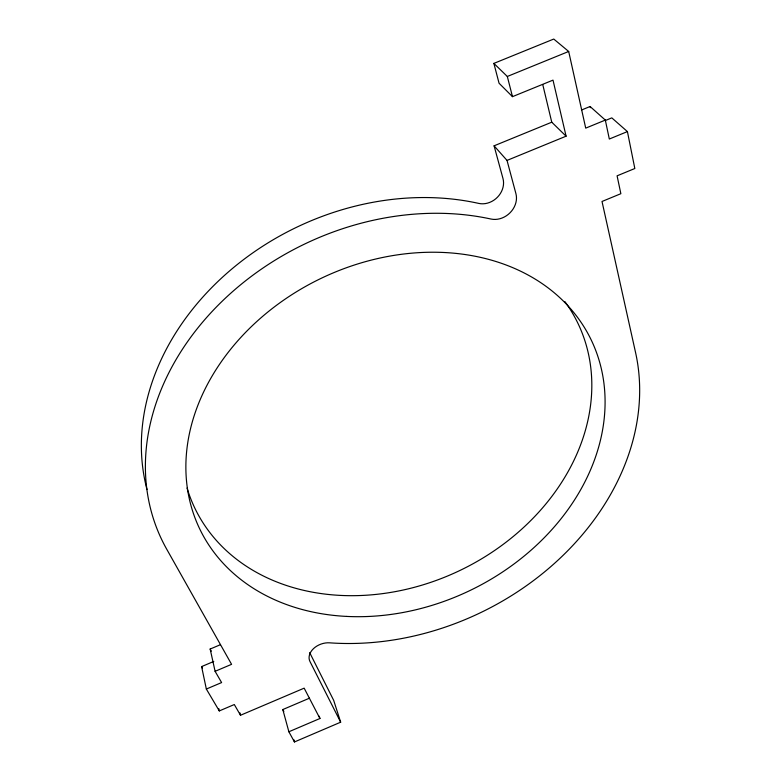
<?xml version="1.0" encoding="UTF-8"?>
<svg xmlns="http://www.w3.org/2000/svg" width="781" height="781" viewBox="0 0 781 781"><rect width="100%" height="100%" fill="white"/><g stroke="black" fill="none" stroke-linecap="round" stroke-linejoin="round"><path stroke-width="1.17" d="M309.666 652.604L333.682 700.352L340.662 722.191L294.457 741.95L288.872 731.768L282.81 709.548L309.481 698.175M288.872 731.768L319.937 718.5L319.234 716.197M319.937 718.5L304.16 688.159L240.509 715.259L234.31 704.54L219.295 710.925L206.34 689.047L221.609 682.574L215.097 671.318L210.157 649.04L220.252 644.774M206.34 689.047L201.605 666.593L213.769 661.439M215.097 671.318L231.576 664.328L166.665 549.111A256.217 204.231 -25.9 0 1 217.069 306.298A256.217 204.231 -25.9 0 1 491.015 219.041A20.023 17.006 -42.5 0 0 510.149 212.676A20.023 17.006 -42.5 0 0 515.929 193.688L507.025 160.417L494.08 145.822L551.757 122.197L566.088 136.187L507.025 160.417M340.662 722.191L309.969 661.517A16.333 11.656 -19.7 0 1 313.513 648.62A16.333 11.656 -19.7 0 1 329.67 642.831A256.217 204.231 -25.9 0 0 635.588 352.651L602.014 201.478L620.856 193.698L617.088 175.823L634.826 168.511L627.416 131.589L609.317 139.028L605.324 120.089L590.085 106.499L581.708 109.936M605.324 120.089L585.721 128.133L568.685 51.468L553.758 39.05L493.875 63.398L499.049 83.225L512.482 96.659L553.007 80.131L566.088 136.187M605.177 120.596L611.806 117.872L627.416 131.589M493.875 63.398L507.318 76.47L568.685 51.468M201.605 666.593L202.416 667.98M210.157 649.04L210.558 649.743M210.958 650.456L211.368 651.159M282.81 709.548L283.845 711.462M293.812 739.607L294.457 741.95M494.08 145.822L502.993 178.566A19.554 16.772 -43.3 0 1 497.458 197.212A19.554 16.772 -43.3 0 1 478.753 203.411A250.681 202.25 -25.9 0 0 229.126 271.31A250.681 202.25 -25.9 0 0 146.984 489.511M507.318 76.47L512.482 96.659M542.785 84.66L551.757 122.197M239.952 712.897L240.509 715.259M590.085 106.499L590.338 107.68M218.778 708.552L219.295 710.925M564.897 301.593A212.676 171.273 -25.9 0 1 462.713 569.115A212.676 171.273 -25.9 0 1 187.04 488.037M346.598 616.414A217.352 172.913 -25.9 0 0 596.44 352.329A217.352 172.913 -25.9 0 0 243.399 334.659A217.352 172.913 -25.9 0 0 346.598 616.414"/></g></svg>
